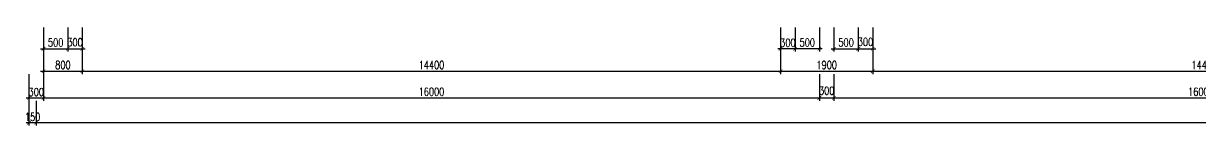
# Model space of a CAD drawing. Header units: millimetres. Extents: x -702765 to 835888, y -645289 to 262.
# Drawn here: x 603228 to 627498, y -422236 to -420213 of the extents above; entities that cross this region are included whole.
import ezdxf

# ---------------------------------------------------------------- set-up
doc = ezdxf.new("R2010")
doc.units = ezdxf.units.MM
doc.header["$LTSCALE"] = 0.01
doc.styles.add('2-5', font='romans.shx', dxfattribs={"width": 0.75, "bigfont": 'vns.shx'})
doc.dimstyles.new('1-75 HP', dxfattribs={"dimscale": 75, "dimtxt": 2.2, "dimasz": 1, "dimexe": 0.8, "dimexo": 0, "dimgap": 0.6, "dimtad": 1, "dimdec": 0, "dimdsep": 46, "dimtxsty": '2-5', "dimblk": 'ARCHTICK', "dimcen": 2.5, "dimdle": 0.8, "dimclrd": 1, "dimclre": 1, "dimclrt": 2, "dimadec": 0, "dimazin": 0, "dimtfac": 1, "dimtdec": 0, "dimtmove": 2, "dimatfit": 3, "dimldrblk": 'ARCHTICK', "dimfxl": 0, "dimtolj": 1, "dimtzin": 0, "dimarcsym": 0})

# ---------------------------------------------------------------- blocks, each defined once
blk = doc.blocks.new('_ArchTick')
at = {"color": 0, "linetype": 'ByBlock', "const_width": 0.15}
blk.add_lwpolyline([(-0.5, -0.5), (0.5, 0.5)], dxfattribs=at)
blk = doc.blocks.new('*D600')
at = {"color": 1, "lineweight": -2}
for p, q in [((603640, -420213), (603640, -420712)), ((604140, -420213), (604140, -420712)), ((603580, -420652), (604200, -420652))]:
    blk.add_line(p, q, dxfattribs=at)
at = {"layer": 'Defpoints', "color": 0}
for p in [(603640, -420213), (604140, -420213), (604140, -420652)]:
    blk.add_point(p, dxfattribs=at)
at = {"color": 1, "lineweight": -2, "xscale": 75, "yscale": 75, "zscale": 75, "rotation": 180}
blk.add_blockref('_ArchTick', (603640, -420652), dxfattribs=at)
at = {"color": 1, "lineweight": -2, "xscale": 75, "yscale": 75, "zscale": 75}
blk.add_blockref('_ArchTick', (604140, -420652), dxfattribs=at)
at = {"color": 2, "insert": (603890, -420523), "char_height": 165, "attachment_point": 5, "style": '2-5'}
blk.add_mtext('\\A1;500', dxfattribs=at)
blk = doc.blocks.new('*D601')
at = {"color": 1, "lineweight": -2}
for p, q in [((604140, -420213), (604140, -420712)), ((604440, -420213), (604440, -420712)), ((604080, -420652), (604500, -420652))]:
    blk.add_line(p, q, dxfattribs=at)
at = {"layer": 'Defpoints', "color": 0}
for p in [(604140, -420213), (604440, -420213), (604440, -420652)]:
    blk.add_point(p, dxfattribs=at)
at = {"color": 1, "lineweight": -2, "xscale": 75, "yscale": 75, "zscale": 75, "rotation": 180}
blk.add_blockref('_ArchTick', (604140, -420652), dxfattribs=at)
at = {"color": 1, "lineweight": -2, "xscale": 75, "yscale": 75, "zscale": 75}
blk.add_blockref('_ArchTick', (604440, -420652), dxfattribs=at)
at = {"color": 2, "insert": (604290, -420519), "char_height": 165, "attachment_point": 5, "style": '2-5'}
blk.add_mtext('\\A1;300', dxfattribs=at)
blk = doc.blocks.new('*D602')
at = {"color": 1, "lineweight": -2}
for p, q in [((603640, -420213), (603640, -421175)), ((604440, -420213), (604440, -421175)), ((603580, -421115), (604500, -421115))]:
    blk.add_line(p, q, dxfattribs=at)
at = {"layer": 'Defpoints', "color": 0}
for p in [(603640, -420213), (604440, -420213), (604440, -421115)]:
    blk.add_point(p, dxfattribs=at)
at = {"color": 1, "lineweight": -2, "xscale": 75, "yscale": 75, "zscale": 75, "rotation": 180}
blk.add_blockref('_ArchTick', (603640, -421115), dxfattribs=at)
at = {"color": 1, "lineweight": -2, "xscale": 75, "yscale": 75, "zscale": 75}
blk.add_blockref('_ArchTick', (604440, -421115), dxfattribs=at)
at = {"color": 2, "insert": (604040, -420987), "char_height": 165, "attachment_point": 5, "style": '2-5'}
blk.add_mtext('\\A1;800', dxfattribs=at)
blk = doc.blocks.new('*D604')
at = {"color": 1, "lineweight": -2}
for p, q in [((619140, -420213), (619140, -420712)), ((619640, -420213), (619640, -420712)), ((619700, -420652), (619080, -420652))]:
    blk.add_line(p, q, dxfattribs=at)
at = {"layer": 'Defpoints', "color": 0}
for p in [(619140, -420213), (619640, -420213), (619140, -420652)]:
    blk.add_point(p, dxfattribs=at)
at = {"color": 1, "lineweight": -2, "xscale": 75, "yscale": 75, "zscale": 75, "rotation": 180}
blk.add_blockref('_ArchTick', (619140, -420652), dxfattribs=at)
at = {"color": 1, "lineweight": -2, "xscale": 75, "yscale": 75, "zscale": 75}
blk.add_blockref('_ArchTick', (619640, -420652), dxfattribs=at)
at = {"color": 2, "insert": (619390, -420523), "char_height": 165, "attachment_point": 5, "style": '2-5'}
blk.add_mtext('\\A1;500', dxfattribs=at)
blk = doc.blocks.new('*D603')
at = {"color": 1, "lineweight": -2}
for p, q in [((618840, -420213), (618840, -420712)), ((619140, -420213), (619140, -420712)), ((619200, -420652), (618780, -420652))]:
    blk.add_line(p, q, dxfattribs=at)
at = {"layer": 'Defpoints', "color": 0}
for p in [(618840, -420213), (619140, -420213), (618840, -420652)]:
    blk.add_point(p, dxfattribs=at)
at = {"color": 1, "lineweight": -2, "xscale": 75, "yscale": 75, "zscale": 75, "rotation": 180}
blk.add_blockref('_ArchTick', (618840, -420652), dxfattribs=at)
at = {"color": 1, "lineweight": -2, "xscale": 75, "yscale": 75, "zscale": 75}
blk.add_blockref('_ArchTick', (619140, -420652), dxfattribs=at)
at = {"color": 2, "insert": (618990, -420528), "char_height": 165, "attachment_point": 5, "style": '2-5'}
blk.add_mtext('\\A1;300', dxfattribs=at)
blk = doc.blocks.new('*D605')
at = {"color": 1, "lineweight": -2}
for p, q in [((619940, -420213), (619940, -420712)), ((620440, -420213), (620440, -420712)), ((619880, -420652), (620500, -420652))]:
    blk.add_line(p, q, dxfattribs=at)
at = {"layer": 'Defpoints', "color": 0}
for p in [(619940, -420213), (620440, -420213), (620440, -420652)]:
    blk.add_point(p, dxfattribs=at)
at = {"color": 1, "lineweight": -2, "xscale": 75, "yscale": 75, "zscale": 75, "rotation": 180}
blk.add_blockref('_ArchTick', (619940, -420652), dxfattribs=at)
at = {"color": 1, "lineweight": -2, "xscale": 75, "yscale": 75, "zscale": 75}
blk.add_blockref('_ArchTick', (620440, -420652), dxfattribs=at)
at = {"color": 2, "insert": (620190, -420523), "char_height": 165, "attachment_point": 5, "style": '2-5'}
blk.add_mtext('\\A1;500', dxfattribs=at)
blk = doc.blocks.new('*D606')
at = {"color": 1, "lineweight": -2}
for p, q in [((620440, -420213), (620440, -420712)), ((620740, -420213), (620740, -420712)), ((620380, -420652), (620800, -420652))]:
    blk.add_line(p, q, dxfattribs=at)
at = {"layer": 'Defpoints', "color": 0}
for p in [(620440, -420213), (620740, -420213), (620740, -420652)]:
    blk.add_point(p, dxfattribs=at)
at = {"color": 1, "lineweight": -2, "xscale": 75, "yscale": 75, "zscale": 75, "rotation": 180}
blk.add_blockref('_ArchTick', (620440, -420652), dxfattribs=at)
at = {"color": 1, "lineweight": -2, "xscale": 75, "yscale": 75, "zscale": 75}
blk.add_blockref('_ArchTick', (620740, -420652), dxfattribs=at)
at = {"color": 2, "insert": (620590, -420510), "char_height": 165, "attachment_point": 5, "style": '2-5'}
blk.add_mtext('\\A1;300', dxfattribs=at)
blk = doc.blocks.new('*D607')
at = {"color": 1, "lineweight": -2}
for p, q in [((604440, -420213), (604440, -421175)), ((618840, -420213), (618840, -421175)), ((604380, -421115), (618900, -421115))]:
    blk.add_line(p, q, dxfattribs=at)
at = {"layer": 'Defpoints', "color": 0}
for p in [(604440, -420213), (618840, -420213), (618840, -421115)]:
    blk.add_point(p, dxfattribs=at)
at = {"color": 1, "lineweight": -2, "xscale": 75, "yscale": 75, "zscale": 75, "rotation": 180}
blk.add_blockref('_ArchTick', (604440, -421115), dxfattribs=at)
at = {"color": 1, "lineweight": -2, "xscale": 75, "yscale": 75, "zscale": 75}
blk.add_blockref('_ArchTick', (618840, -421115), dxfattribs=at)
at = {"color": 2, "insert": (611640, -420987), "char_height": 165, "attachment_point": 5, "style": '2-5'}
blk.add_mtext('\\A1;14400', dxfattribs=at)
blk = doc.blocks.new('*D608')
at = {"color": 1, "lineweight": -2}
for p, q in [((618840, -420213), (618840, -421175)), ((620740, -420213), (620740, -421175)), ((618780, -421115), (620800, -421115))]:
    blk.add_line(p, q, dxfattribs=at)
at = {"layer": 'Defpoints', "color": 0}
for p in [(618840, -420213), (620740, -420213), (620740, -421115)]:
    blk.add_point(p, dxfattribs=at)
at = {"color": 1, "lineweight": -2, "xscale": 75, "yscale": 75, "zscale": 75, "rotation": 180}
blk.add_blockref('_ArchTick', (618840, -421115), dxfattribs=at)
at = {"color": 1, "lineweight": -2, "xscale": 75, "yscale": 75, "zscale": 75}
blk.add_blockref('_ArchTick', (620740, -421115), dxfattribs=at)
at = {"color": 2, "insert": (619790, -420987), "char_height": 165, "attachment_point": 5, "style": '2-5'}
blk.add_mtext('\\A1;1900', dxfattribs=at)
blk = doc.blocks.new('*D609')
at = {"color": 1, "lineweight": -2}
for p, q in [((620740, -420213), (620740, -421175)), ((635140, -420213), (635140, -421175)), ((620680, -421115), (635200, -421115))]:
    blk.add_line(p, q, dxfattribs=at)
at = {"layer": 'Defpoints', "color": 0}
for p in [(620740, -420213), (635140, -420213), (635140, -421115)]:
    blk.add_point(p, dxfattribs=at)
at = {"color": 1, "lineweight": -2, "xscale": 75, "yscale": 75, "zscale": 75, "rotation": 180}
blk.add_blockref('_ArchTick', (620740, -421115), dxfattribs=at)
at = {"color": 1, "lineweight": -2, "xscale": 75, "yscale": 75, "zscale": 75}
blk.add_blockref('_ArchTick', (635140, -421115), dxfattribs=at)
at = {"color": 2, "insert": (627940, -420987), "char_height": 165, "attachment_point": 5, "style": '2-5'}
blk.add_mtext('\\A1;14400x457600', dxfattribs=at)
blk = doc.blocks.new('*D628')
at = {"color": 1, "lineweight": -2}
for p, q in [((603340, -421175), (603340, -421726)), ((603640, -421175), (603640, -421726)), ((603280, -421666), (603700, -421666))]:
    blk.add_line(p, q, dxfattribs=at)
at = {"layer": 'Defpoints', "color": 0}
for p in [(603340, -421175), (603640, -421175), (603640, -421666)]:
    blk.add_point(p, dxfattribs=at)
at = {"color": 1, "lineweight": -2, "xscale": 75, "yscale": 75, "zscale": 75, "rotation": 180}
blk.add_blockref('_ArchTick', (603340, -421666), dxfattribs=at)
at = {"color": 1, "lineweight": -2, "xscale": 75, "yscale": 75, "zscale": 75}
blk.add_blockref('_ArchTick', (603640, -421666), dxfattribs=at)
at = {"color": 2, "insert": (603490, -421544), "char_height": 165, "attachment_point": 5, "style": '2-5'}
blk.add_mtext('\\A1;300', dxfattribs=at)
blk = doc.blocks.new('*D629')
at = {"color": 1, "lineweight": -2}
for p, q in [((603640, -421175), (603640, -421726)), ((619640, -421175), (619640, -421726)), ((603580, -421666), (619700, -421666))]:
    blk.add_line(p, q, dxfattribs=at)
at = {"layer": 'Defpoints', "color": 0}
for p in [(603640, -421175), (619640, -421175), (619640, -421666)]:
    blk.add_point(p, dxfattribs=at)
at = {"color": 1, "lineweight": -2, "xscale": 75, "yscale": 75, "zscale": 75, "rotation": 180}
blk.add_blockref('_ArchTick', (603640, -421666), dxfattribs=at)
at = {"color": 1, "lineweight": -2, "xscale": 75, "yscale": 75, "zscale": 75}
blk.add_blockref('_ArchTick', (619640, -421666), dxfattribs=at)
at = {"color": 2, "insert": (611640, -421539), "char_height": 165, "attachment_point": 5, "style": '2-5'}
blk.add_mtext('\\A1;16000', dxfattribs=at)
blk = doc.blocks.new('*D630')
at = {"color": 1, "lineweight": -2}
for p, q in [((619640, -421175), (619640, -421726)), ((619940, -421175), (619940, -421726)), ((619580, -421666), (620000, -421666))]:
    blk.add_line(p, q, dxfattribs=at)
at = {"layer": 'Defpoints', "color": 0}
for p in [(619640, -421175), (619940, -421175), (619940, -421666)]:
    blk.add_point(p, dxfattribs=at)
at = {"color": 1, "lineweight": -2, "xscale": 75, "yscale": 75, "zscale": 75, "rotation": 180}
blk.add_blockref('_ArchTick', (619640, -421666), dxfattribs=at)
at = {"color": 1, "lineweight": -2, "xscale": 75, "yscale": 75, "zscale": 75}
blk.add_blockref('_ArchTick', (619940, -421666), dxfattribs=at)
at = {"color": 2, "insert": (619790, -421517), "char_height": 165, "attachment_point": 5, "style": '2-5'}
blk.add_mtext('\\A1;300', dxfattribs=at)
blk = doc.blocks.new('*D631')
at = {"color": 1, "lineweight": -2}
for p, q in [((619940, -421175), (619940, -421726)), ((635940, -421175), (635940, -421726)), ((619880, -421666), (636000, -421666))]:
    blk.add_line(p, q, dxfattribs=at)
at = {"layer": 'Defpoints', "color": 0}
for p in [(619940, -421175), (635940, -421175), (635940, -421666)]:
    blk.add_point(p, dxfattribs=at)
at = {"color": 1, "lineweight": -2, "xscale": 75, "yscale": 75, "zscale": 75, "rotation": 180}
blk.add_blockref('_ArchTick', (619940, -421666), dxfattribs=at)
at = {"color": 1, "lineweight": -2, "xscale": 75, "yscale": 75, "zscale": 75}
blk.add_blockref('_ArchTick', (635940, -421666), dxfattribs=at)
at = {"color": 2, "insert": (627940, -421539), "char_height": 165, "attachment_point": 5, "style": '2-5'}
blk.add_mtext('\\A1;16000x4=64000', dxfattribs=at)
blk = doc.blocks.new('*D635')
at = {"color": 1, "lineweight": -2}
for p, q in [((603340, -421726), (603340, -422236)), ((603490, -421726), (603490, -422236)), ((603280, -422176), (603550, -422176))]:
    blk.add_line(p, q, dxfattribs=at)
at = {"layer": 'Defpoints', "color": 0}
for p in [(603340, -421726), (603490, -421726), (603490, -422176)]:
    blk.add_point(p, dxfattribs=at)
at = {"color": 1, "lineweight": -2, "xscale": 75, "yscale": 75, "zscale": 75, "rotation": 180}
blk.add_blockref('_ArchTick', (603340, -422176), dxfattribs=at)
at = {"color": 1, "lineweight": -2, "xscale": 75, "yscale": 75, "zscale": 75}
blk.add_blockref('_ArchTick', (603490, -422176), dxfattribs=at)
at = {"color": 2, "insert": (603415, -422059), "char_height": 165, "attachment_point": 5, "style": '2-5'}
blk.add_mtext('\\A1;150', dxfattribs=at)
blk = doc.blocks.new('*D636')
at = {"color": 1, "lineweight": -2}
for p, q in [((603490, -421726), (603490, -422236)), ((652390, -421726), (652390, -422236)), ((603430, -422176), (652450, -422176))]:
    blk.add_line(p, q, dxfattribs=at)
at = {"layer": 'Defpoints', "color": 0}
for p in [(603490, -421726), (652390, -421726), (652390, -422176)]:
    blk.add_point(p, dxfattribs=at)
at = {"color": 1, "lineweight": -2, "xscale": 75, "yscale": 75, "zscale": 75, "rotation": 180}
blk.add_blockref('_ArchTick', (603490, -422176), dxfattribs=at)
at = {"color": 1, "lineweight": -2, "xscale": 75, "yscale": 75, "zscale": 75}
blk.add_blockref('_ArchTick', (652390, -422176), dxfattribs=at)
at = {"color": 2, "insert": (627940, -422048), "char_height": 165, "attachment_point": 5, "style": '2-5'}
blk.add_mtext('\\A1;97800', dxfattribs=at)

msp = doc.modelspace()

# ---------------------------------------------------------------- dimensions: what is measured, and where the dimension line sits
for base, p1, p2, picture, middle in [((604139.7, -420652.4), (603639.7, -420212.5), (604139.7, -420212.5), '*D600', (603889.7, -420523.2)), ((604439.7, -420652.4), (604139.7, -420212.5), (604439.7, -420212.5), '*D601', (604289.7, -420518.8)), ((620439.7, -420652.4), (619939.7, -420212.5), (620439.7, -420212.5), '*D605', (620189.7, -420523.2)), ((620739.7, -420652.4), (620439.7, -420212.5), (620739.7, -420212.5), '*D606', (620589.7, -420509.7)), ((603639.7, -421666.1), (603339.7, -421174.6), (603639.7, -421174.6), '*D628', (603489.7, -421544.1)), ((619939.7, -421666.1), (619639.7, -421174.6), (619939.7, -421174.6), '*D630', (619789.7, -421516.6)), ((603489.7, -422175.8), (603339.7, -421726.1), (603489.7, -421726.1), '*D635', (603415, -422058.9))]:
    dim = msp.add_linear_dim(base=base, p1=p1, p2=p2, dimstyle='1-75 HP')
    dim.commit()
    dim.dimension.update_dxf_attribs({"geometry": picture, "text_midpoint": middle, "dimtype": 160})
for base, p1, p2, picture, middle in [((604439.7, -421114.6), (603639.7, -420212.5), (604439.7, -420212.5), '*D602', (604039.7, -420987.1)), ((618839.7, -421114.6), (604439.7, -420212.5), (618839.7, -420212.5), '*D607', (611639.7, -420987.1)), ((620739.7, -421114.6), (618839.7, -420212.5), (620739.7, -420212.5), '*D608', (619789.7, -420987.1)), ((619639.7, -421666.1), (603639.7, -421174.6), (619639.7, -421174.6), '*D629', (611639.7, -421538.6))]:
    dim = msp.add_linear_dim(base=base, p1=p1, p2=p2, dimstyle='1-75 HP')
    dim.commit()
    dim.dimension.update_dxf_attribs({"geometry": picture, "text_midpoint": middle})
for base, p1, p2, picture, middle in [((618839.7, -420652.4), (619139.7, -420212.5), (618839.7, -420212.5), '*D603', (618989.7, -420528.3)), ((619139.7, -420652.4), (619639.7, -420212.5), (619139.7, -420212.5), '*D604', (619389.7, -420523.2))]:
    dim = msp.add_linear_dim(base=base, p1=p1, p2=p2, angle=180, dimstyle='1-75 HP')
    dim.commit()
    dim.dimension.update_dxf_attribs({"geometry": picture, "text_midpoint": middle, "dimtype": 160})
for base, p1, p2, text, picture, middle in [((635139.7, -421114.6), (620739.7, -420212.5), (635139.7, -420212.5), '<>x457600', '*D609', (627939.7, -420987.1)), ((635939.7, -421666.1), (619939.7, -421174.6), (635939.7, -421174.6), '<>x4=64000', '*D631', (627939.7, -421538.6)), ((652389.7, -422175.8), (603489.7, -421726.1), (652389.7, -421726.1), '97800', '*D636', (627939.7, -422048.3))]:
    dim = msp.add_linear_dim(base=base, p1=p1, p2=p2, text=text, dimstyle='1-75 HP')
    dim.commit()
    dim.dimension.update_dxf_attribs({"geometry": picture, "text_midpoint": middle})

doc.saveas('drawing.dxf')
